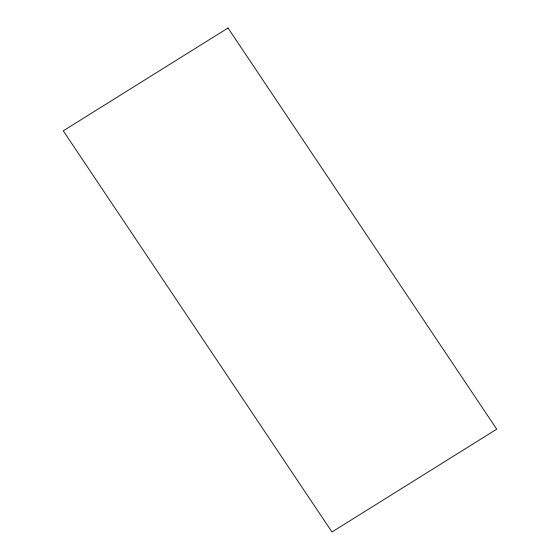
<?xml version="1.0" encoding="UTF-8"?>
<svg xmlns="http://www.w3.org/2000/svg" width="560" height="560" viewBox="0 0 560 560"><rect width="100%" height="100%" fill="white"/><g stroke="black" fill="none" stroke-linecap="round" stroke-linejoin="round"><path stroke-width="0.84" d="M228.011 28L63.266 130.83L331.989 532L496.734 429.17L228.011 28"/></g></svg>
